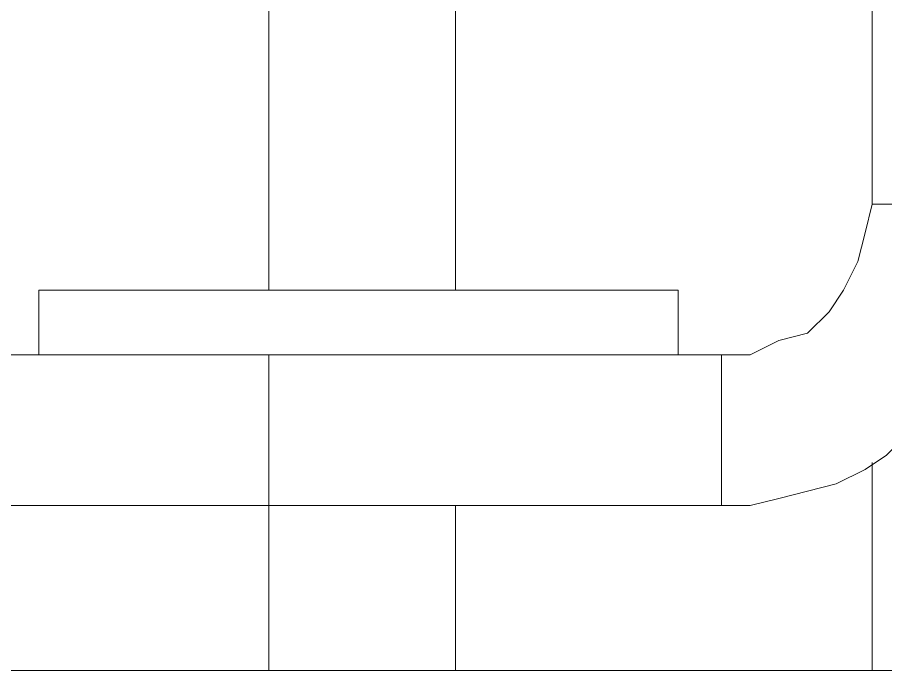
# Model space of a CAD drawing. Header units: millimetres. Extents: x 1341 to 37388, y -13954 to 1849.
# Drawn here: x 29426.18 to 29464.42, y 307.8 to 336.59 of the extents above; entities that cross this region are included whole.
import ezdxf

# ---------------------------------------------------------------- set-up
doc = ezdxf.new("R2010")
doc.units = ezdxf.units.MM
doc.layers.add('COMPONENTE', color=3, linetype='Continuous')

# ---------------------------------------------------------------- blocks, each defined once
blk = doc.blocks.new('TRANFORMADOR_IP00_TRAEL_VISTA_FRONT')
at = {"layer": 'COMPONENTE', "linetype": 'Continuous', "lineweight": 0}
for points in [[(5039.653, 3453.333), (5039.653, 3559.613)], [(5013.083, 3471.046), (5013.083, 3449.537)], [(5021.307, 3449.537), (5021.307, 3465.985)], [(5033.011, 3440.048), (5034.276, 3440.048), (5035.541, 3440.364), (5036.806, 3440.681), (5038.072, 3440.997), (5039.337, 3441.63), (5040.286, 3442.262), (5041.235, 3443.211), (5042.184, 3443.844), (5043.133, 3444.793), (5043.765, 3445.742), (5044.398, 3447.007), (5045.031, 3448.272), (5045.347, 3449.221), (5045.663, 3450.486), (5045.979, 3452.068), (5045.979, 3453.333)], [(5033.011, 3446.691), (5034.276, 3446.691), (5035.541, 3447.323), (5036.806, 3447.639), (5037.755, 3448.588), (5038.388, 3449.537), (5039.021, 3450.803), (5039.337, 3452.068), (5039.653, 3453.333)], [(5039.653, 3453.333), (5045.979, 3453.333)], [(5002.961, 3449.537), (5002.961, 3446.691)], [(5002.961, 3449.537), (5031.113, 3449.537)], [(5031.113, 3446.691), (5031.113, 3449.537)], [(4996.319, 3446.691), (5013.083, 3446.691)], [(5013.083, 3446.691), (5013.083, 3440.048)], [(5013.083, 3446.691), (5033.011, 3446.691)], [(5033.011, 3440.048), (5033.011, 3446.691)], [(5039.653, 3441.946), (5039.653, 3432.773)], [(5013.083, 3440.048), (4996.319, 3440.048)], [(5013.083, 3440.048), (5013.083, 3432.773)], [(5013.083, 3440.048), (5033.011, 3440.048)], [(5021.307, 3432.773), (5021.307, 3440.048)], [(4993.156, 3432.773), (5059.265, 3432.773)]]:
    blk.add_lwpolyline(points, dxfattribs=at)

msp = doc.modelspace()

# ---------------------------------------------------------------- block references
at = {"linetype": 'ByBlock'}
msp.add_blockref('TRANFORMADOR_IP00_TRAEL_VISTA_FRONT', (24424.173, -3124.971), dxfattribs=at)

doc.saveas('drawing.dxf')
